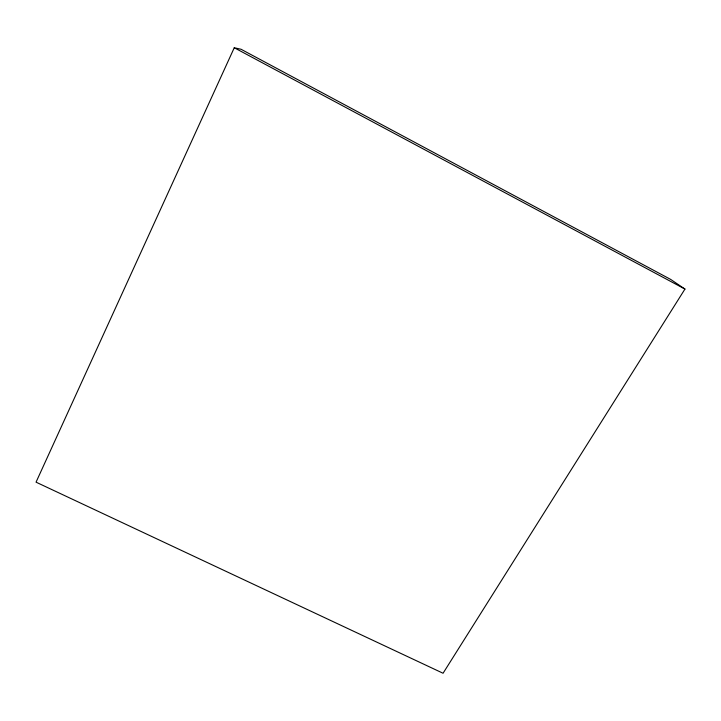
<?xml version="1.0" encoding="UTF-8"?>
<svg xmlns="http://www.w3.org/2000/svg" width="721" height="721" viewBox="0 0 721 721"><rect width="100%" height="100%" fill="white"/><g stroke="black" fill="none" stroke-linecap="round" stroke-linejoin="round"><path stroke-width="1.08" d="M234.262 47.748L36.05 482.169L443.064 673.252L684.95 289.067L670.701 279.433L241.048 49.262L234.262 47.748L684.95 289.067"/></g></svg>
